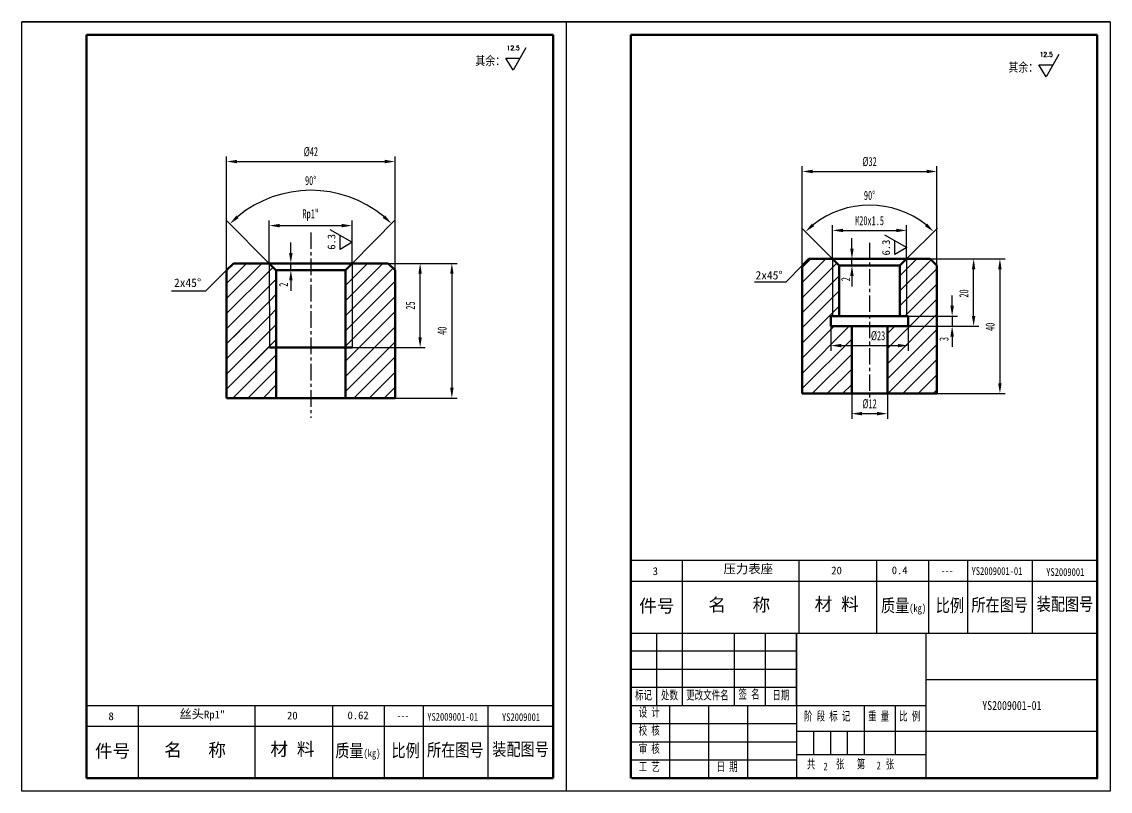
# Model space of a CAD drawing. Header units: millimetres. Extents: x -11803 to 14115, y -852 to 12275.
# Drawn here: x -6202 to -2002, y -852 to 2118 of the extents above; entities that cross this region are included whole.
import ezdxf

# ---------------------------------------------------------------- set-up
doc = ezdxf.new("R2010")
doc.units = ezdxf.units.MM
doc.linetypes.add('CENTERX2', pattern=[101.6, 63.5, -12.7, 12.7, -12.7])
doc.layers.get('Defpoints').update_dxf_attribs({"lineweight": 0})
for name, color, linetype, lineweight in [('CAXA4', 3, 'Continuous', 25), ('中心线', 1, 'CENTERX2', 25), ('粗实线', 7, 'Continuous', 50)]:
    doc.layers.add(name, color=color, linetype=linetype, lineweight=lineweight)
for name, color, linetype in [('填充', 4, 'Continuous'), ('标注', 3, 'Continuous'), ('细实线', 125, 'Continuous')]:
    doc.layers.add(name, color=color, linetype=linetype)
doc.styles.get("Standard").update_dxf_attribs({"font": 'txt', "bigfont": 'gbcbig.shx'})
doc.styles.add('标准', font='SimSun.ttf', dxfattribs={"width": 0.667})
doc.styles.add('样式 1', font='SIMFANG.TTF', dxfattribs={"width": 0.8})
doc.dimstyles.new('标准', dxfattribs={"dimscale": 10, "dimtxt": 3.5, "dimasz": 4, "dimexe": 2, "dimexo": 0, "dimgap": 2, "dimtad": 1, "dimdec": 1, "dimdsep": 46, "dimtxsty": '标准', "dimcen": 0, "dimdle": 2, "dimazin": 2, "dimtfac": 1, "dimtdec": 1, "dimtmove": 0, "dimatfit": 3, "dimfxl": 0, "dimtolj": 1, "dimtzin": 0, "dimarcsym": 0})
doc.dimstyles.new('标准$2', dxfattribs={"dimscale": 10, "dimtxt": 3.5, "dimasz": 4, "dimexe": 2, "dimexo": 0, "dimgap": 2, "dimtad": 1, "dimtih": 1, "dimtoh": 1, "dimdec": 1, "dimdsep": 46, "dimtxsty": '标准', "dimcen": 0, "dimdle": 2, "dimazin": 2, "dimtfac": 1, "dimtdec": 1, "dimtmove": 0, "dimatfit": 3, "dimfxl": 0, "dimtolj": 1, "dimtzin": 0, "dimarcsym": 0})
pattern_1 = [(45, (-10798.03, -7430.867), (-29.18583, 29.18583), [])]

# ---------------------------------------------------------------- blocks, each defined once
blk = doc.blocks.new('*D329')
at = {"layer": 'Defpoints', "color": 0, "lineweight": 25}
for p in [(-4787.1, 1185.3), (-4761.1, 665.3), (-4542, 665.3)]:
    blk.add_point(p, dxfattribs=at)
at = {"layer": '标注', "color": 0, "lineweight": -2}
for p, q in [((-4787.1, 1185.3), (-4522, 1185.3)), ((-4542, 1145.3), (-4542, 705.3)), ((-4761.1, 665.3), (-4522, 665.3))]:
    blk.add_line(p, q, dxfattribs=at)
at = {"layer": '标注', "color": 0, "lineweight": 25}
for points in [[(-4548.6, 1145.3), (-4535.3, 1145.3), (-4542, 1185.3)], [(-4548.6, 705.3), (-4535.3, 705.3), (-4542, 665.3)]]:
    blk.add_solid(points, dxfattribs=at)
at = {"layer": '标注', "color": 0, "insert": (-4579.5, 925.3), "char_height": 35, "attachment_point": 5, "rotation": 90, "style": '标准'}
blk.add_mtext('\\A1;40', dxfattribs=at)
blk = doc.blocks.new('*D330')
at = {"layer": 'Defpoints', "color": 0, "lineweight": 25}
for p in [(-4926.9, 1185.3), (-4664.4, 1185.3), (-4926.9, 860.3)]:
    blk.add_point(p, dxfattribs=at)
at = {"layer": '标注', "color": 0, "lineweight": -2}
for p, q in [((-4926.9, 1185.3), (-4644.4, 1185.3)), ((-4664.4, 900.3), (-4664.4, 1145.3)), ((-4926.9, 860.3), (-4644.4, 860.3))]:
    blk.add_line(p, q, dxfattribs=at)
at = {"layer": '标注', "color": 0, "lineweight": 25}
for points in [[(-4671.1, 1145.3), (-4657.8, 1145.3), (-4664.4, 1185.3)], [(-4671.1, 900.3), (-4657.8, 900.3), (-4664.4, 860.3)]]:
    blk.add_solid(points, dxfattribs=at)
at = {"layer": '标注', "color": 0, "insert": (-4701.9, 1022.8), "char_height": 35, "attachment_point": 5, "rotation": 90, "style": '标准'}
blk.add_mtext('\\A1;25', dxfattribs=at)
blk = doc.blocks.new('*D331')
at = {"layer": 'Defpoints', "color": 0, "lineweight": 25}
for p in [(-5163.2, 1185.3), (-5157.1, 1185.3), (-5157.1, 1159.3)]:
    blk.add_point(p, dxfattribs=at)
at = {"layer": '标注', "color": 0, "lineweight": -2}
for p, q in [((-5163.2, 1225.3), (-5163.2, 1265.3)), ((-5157.1, 1185.3), (-5183.2, 1185.3)), ((-5163.2, 1159.3), (-5163.2, 1185.3)), ((-5157.1, 1159.3), (-5183.2, 1159.3)), ((-5163.2, 1119.3), (-5163.2, 1079.3))]:
    blk.add_line(p, q, dxfattribs=at)
at = {"layer": '标注', "color": 0, "lineweight": 25}
for points in [[(-5169.9, 1225.3), (-5156.6, 1225.3), (-5163.2, 1185.3)], [(-5169.9, 1119.3), (-5156.6, 1119.3), (-5163.2, 1159.3)]]:
    blk.add_solid(points, dxfattribs=at)
at = {"layer": '标注', "color": 0, "insert": (-5191.3, 1102.9), "char_height": 35, "attachment_point": 5, "rotation": 90, "style": '标准'}
blk.add_mtext('\\A1;2', dxfattribs=at)
blk = doc.blocks.new('*D332')
at = {"layer": 'Defpoints', "color": 0, "lineweight": 25}
for p in [(-4972.6, 1452.4), (-5246.3, 1185.3), (-4926.9, 1185.3), (-5086.1, 1025)]:
    blk.add_point(p, dxfattribs=at)
at = {"layer": '标注', "color": 0, "lineweight": -2}
for p, q in [((-5246.3, 1185.3), (-5412.8, 1351.9)), ((-4926.9, 1185.3), (-4760.4, 1352.9))]:
    blk.add_line(p, q, dxfattribs=at)
blk.add_arc((-5086.1, 1025), 442.2, 50.3675, 129.7971, dxfattribs=at)
at = {"layer": '标注', "color": 0, "lineweight": 25}
for points in [[(-5364.7, 1359.8), (-5373.7, 1369.7), (-5398.7, 1337.8)], [(-4799.6, 1370.5), (-4808.6, 1360.6), (-4774.5, 1338.7)]]:
    blk.add_solid(points, dxfattribs=at)
at = {"layer": '标注', "color": 0, "insert": (-5086.8, 1504.8), "char_height": 35, "attachment_point": 5, "style": '标准'}
blk.add_mtext('\\A1;90%%d', dxfattribs=at)
blk = doc.blocks.new('*D333')
at = {"layer": 'Defpoints', "color": 0, "lineweight": 25}
for p in [(-4761.1, 1578.3), (-5411.1, 1159.3), (-4761.1, 1159.3)]:
    blk.add_point(p, dxfattribs=at)
at = {"layer": '标注', "color": 0, "lineweight": -2}
for p, q in [((-5411.1, 1159.3), (-5411.1, 1598.3)), ((-4761.1, 1159.3), (-4761.1, 1598.3)), ((-5371.1, 1578.3), (-4801.1, 1578.3))]:
    blk.add_line(p, q, dxfattribs=at)
at = {"layer": '标注', "color": 0, "lineweight": 25}
for points in [[(-5371.1, 1585), (-5371.1, 1571.6), (-5411.1, 1578.3)], [(-4801.1, 1585), (-4801.1, 1571.6), (-4761.1, 1578.3)]]:
    blk.add_solid(points, dxfattribs=at)
at = {"layer": '标注', "color": 0, "insert": (-5086.1, 1615.8), "char_height": 35, "attachment_point": 5, "style": '标准'}
blk.add_mtext('\\A1;%%c42', dxfattribs=at)
blk = doc.blocks.new('*D334')
at = {"layer": 'Defpoints', "color": 0, "lineweight": 25}
for p in [(-2998.2, 1202.5), (-2998.2, 1202.5), (-2998.2, 1176.5)]:
    blk.add_point(p, dxfattribs=at)
at = {"layer": '标注', "color": 0, "lineweight": -2}
for p, q in [((-2998.2, 1242.5), (-2998.2, 1282.5)), ((-2998.2, 1202.5), (-3018.2, 1202.5)), ((-2998.2, 1176.5), (-3018.2, 1176.5)), ((-2998.2, 1176.5), (-2998.2, 1202.5)), ((-2998.2, 1136.5), (-2998.2, 1096.5))]:
    blk.add_line(p, q, dxfattribs=at)
at = {"layer": '标注', "color": 0, "lineweight": 25}
for points in [[(-3004.9, 1242.5), (-2991.5, 1242.5), (-2998.2, 1202.5)], [(-3004.9, 1136.5), (-2991.5, 1136.5), (-2998.2, 1176.5)]]:
    blk.add_solid(points, dxfattribs=at)
at = {"layer": '标注', "color": 0, "insert": (-3022.6, 1124.3), "char_height": 35, "attachment_point": 5, "rotation": 90, "style": '标准'}
blk.add_mtext('\\A1;2', dxfattribs=at)
blk = doc.blocks.new('*D335')
at = {"layer": 'Defpoints', "color": 0, "lineweight": 25}
for p in [(-3079.7, 942.5), (-2780.7, 942.5), (-2780.7, 867.9)]:
    blk.add_point(p, dxfattribs=at)
at = {"layer": '标注', "color": 0, "lineweight": -2}
for p, q in [((-3079.7, 942.5), (-3079.7, 847.9)), ((-2780.7, 942.5), (-2780.7, 847.9)), ((-3039.7, 867.9), (-2820.7, 867.9))]:
    blk.add_line(p, q, dxfattribs=at)
at = {"layer": '标注', "color": 0, "lineweight": 25}
for points in [[(-3039.7, 874.6), (-3039.7, 861.3), (-3079.7, 867.9)], [(-2820.7, 874.6), (-2820.7, 861.3), (-2780.7, 867.9)]]:
    blk.add_solid(points, dxfattribs=at)
at = {"layer": '标注', "color": 0, "insert": (-2897.3, 905.4), "char_height": 35, "attachment_point": 5, "style": '标准'}
blk.add_mtext('\\A1;%%c23', dxfattribs=at)
blk = doc.blocks.new('*D336')
at = {"layer": 'Defpoints', "color": 0, "lineweight": 25}
for p in [(-2780.7, 981.5), (-2780.7, 942.5), (-2611.5, 942.5)]:
    blk.add_point(p, dxfattribs=at)
at = {"layer": '标注', "color": 0, "lineweight": -2}
for p, q in [((-2611.5, 1021.5), (-2611.5, 1061.5)), ((-2780.7, 981.5), (-2591.5, 981.5)), ((-2611.5, 981.5), (-2611.5, 942.5)), ((-2780.7, 942.5), (-2591.5, 942.5)), ((-2611.5, 902.5), (-2611.5, 862.5))]:
    blk.add_line(p, q, dxfattribs=at)
at = {"layer": '标注', "color": 0, "lineweight": 25}
for points in [[(-2618.2, 1021.5), (-2604.8, 1021.5), (-2611.5, 981.5)], [(-2618.2, 902.5), (-2604.8, 902.5), (-2611.5, 942.5)]]:
    blk.add_solid(points, dxfattribs=at)
at = {"layer": '标注', "color": 0, "insert": (-2642.8, 893.2), "char_height": 35, "attachment_point": 5, "rotation": 90, "style": '标准'}
blk.add_mtext('\\A1;3', dxfattribs=at)
blk = doc.blocks.new('*D327')
at = {"layer": 'Defpoints', "color": 0, "lineweight": 25}
for p in [(-2787.2, 1202.5), (-2718.6, 682.5), (-2427.2, 682.5)]:
    blk.add_point(p, dxfattribs=at)
at = {"layer": '标注', "color": 0, "lineweight": -2}
for p, q in [((-2787.2, 1202.5), (-2407.2, 1202.5)), ((-2427.2, 1162.5), (-2427.2, 722.5)), ((-2718.6, 682.5), (-2407.2, 682.5))]:
    blk.add_line(p, q, dxfattribs=at)
at = {"layer": '标注', "color": 0, "lineweight": 25}
for points in [[(-2433.9, 1162.5), (-2420.6, 1162.5), (-2427.2, 1202.5)], [(-2433.9, 722.5), (-2420.6, 722.5), (-2427.2, 682.5)]]:
    blk.add_solid(points, dxfattribs=at)
at = {"layer": '标注', "color": 0, "insert": (-2464.7, 940.6), "char_height": 35, "attachment_point": 5, "rotation": 90, "style": '标准'}
blk.add_mtext('\\A1;40', dxfattribs=at)
blk = doc.blocks.new('*D337')
at = {"layer": 'Defpoints', "color": 0, "lineweight": 25}
for p in [(-2780.7, 1202.5), (-2528.6, 1202.5), (-2780.7, 942.5)]:
    blk.add_point(p, dxfattribs=at)
at = {"layer": '标注', "color": 0, "lineweight": -2}
for p, q in [((-2780.7, 1202.5), (-2508.6, 1202.5)), ((-2528.6, 982.5), (-2528.6, 1162.5)), ((-2780.7, 942.5), (-2508.6, 942.5))]:
    blk.add_line(p, q, dxfattribs=at)
at = {"layer": '标注', "color": 0, "lineweight": 25}
for points in [[(-2535.3, 1162.5), (-2522, 1162.5), (-2528.6, 1202.5)], [(-2535.3, 982.5), (-2522, 982.5), (-2528.6, 942.5)]]:
    blk.add_solid(points, dxfattribs=at)
at = {"layer": '标注', "color": 0, "insert": (-2566.1, 1069.1), "char_height": 35, "attachment_point": 5, "rotation": 90, "style": '标准'}
blk.add_mtext('\\A1;20', dxfattribs=at)
blk = doc.blocks.new('*D328')
at = {"layer": 'Defpoints', "color": 0, "lineweight": 25}
for p in [(-2787.2, 1312.4), (-3073.2, 1202.5), (-2787.2, 1202.5)]:
    blk.add_point(p, dxfattribs=at)
at = {"layer": '标注', "color": 0, "lineweight": -2}
for p, q in [((-3073.2, 1202.5), (-3073.2, 1332.4)), ((-3033.2, 1312.4), (-2827.2, 1312.4)), ((-2787.2, 1202.5), (-2787.2, 1332.4))]:
    blk.add_line(p, q, dxfattribs=at)
at = {"layer": '标注', "color": 0, "lineweight": 25}
for points in [[(-3033.2, 1319), (-3033.2, 1305.7), (-3073.2, 1312.4)], [(-2827.2, 1319), (-2827.2, 1305.7), (-2787.2, 1312.4)]]:
    blk.add_solid(points, dxfattribs=at)
at = {"layer": '标注', "color": 0, "insert": (-2930.2, 1349.9), "char_height": 35, "attachment_point": 5, "style": '标准'}
blk.add_mtext('\\A1;M20x1.5', dxfattribs=at)
blk = doc.blocks.new('*D338')
at = {"layer": 'Defpoints', "color": 0, "lineweight": 25}
for p in [(-2839.5, 1397.9), (-3073.2, 1202.5), (-2787.2, 1202.5), (-2930.2, 1059.5)]:
    blk.add_point(p, dxfattribs=at)
at = {"layer": '标注', "color": 0, "lineweight": -2}
for p, q in [((-3073.2, 1202.5), (-3192.1, 1321.4)), ((-2787.2, 1202.5), (-2668.2, 1321.4))]:
    blk.add_line(p, q, dxfattribs=at)
blk.add_arc((-2930.2, 1059.5), 350.4, 51.5443, 128.4557, dxfattribs=at)
at = {"layer": '标注', "color": 0, "lineweight": 25}
for points in [[(-3143.6, 1328.9), (-3152.5, 1338.9), (-3177.9, 1307.3)], [(-2707.8, 1338.9), (-2716.7, 1328.9), (-2682.4, 1307.3)]]:
    blk.add_solid(points, dxfattribs=at)
at = {"layer": '标注', "color": 0, "insert": (-2930.2, 1447.4), "char_height": 35, "attachment_point": 5, "style": '标准'}
blk.add_mtext('\\A1;90°', dxfattribs=at)
blk = doc.blocks.new('*D339')
at = {"layer": 'Defpoints', "color": 0, "lineweight": 25}
for p in [(-2670.2, 1540), (-3190.2, 1176.5), (-2670.2, 1176.5)]:
    blk.add_point(p, dxfattribs=at)
at = {"layer": '标注', "color": 0, "lineweight": -2}
for p, q in [((-3190.2, 1176.5), (-3190.2, 1560)), ((-2670.2, 1176.5), (-2670.2, 1560)), ((-3150.2, 1540), (-2710.2, 1540))]:
    blk.add_line(p, q, dxfattribs=at)
at = {"layer": '标注', "color": 0, "lineweight": 25}
for points in [[(-3150.2, 1546.7), (-3150.2, 1533.3), (-3190.2, 1540)], [(-2710.2, 1546.7), (-2710.2, 1533.3), (-2670.2, 1540)]]:
    blk.add_solid(points, dxfattribs=at)
at = {"layer": '标注', "color": 0, "insert": (-2930.2, 1577.5), "char_height": 35, "attachment_point": 5, "style": '标准'}
blk.add_mtext('\\A1;%%c32', dxfattribs=at)
blk = doc.blocks.new('*D340')
at = {"layer": 'Defpoints', "color": 0, "lineweight": 25}
for p in [(-4926.9, 1331), (-5246.3, 1185.3), (-4926.9, 1183.7)]:
    blk.add_point(p, dxfattribs=at)
at = {"layer": '标注', "color": 0, "lineweight": -2}
for p, q in [((-5246.3, 1185.3), (-5246.3, 1351)), ((-4926.9, 1183.7), (-4926.9, 1351)), ((-5206.3, 1331), (-4966.9, 1331))]:
    blk.add_line(p, q, dxfattribs=at)
at = {"layer": '标注', "color": 0, "lineweight": 25}
for points in [[(-5206.3, 1337.7), (-5206.3, 1324.4), (-5246.3, 1331)], [(-4966.9, 1337.7), (-4966.9, 1324.4), (-4926.9, 1331)]]:
    blk.add_solid(points, dxfattribs=at)
at = {"layer": '标注', "color": 0, "insert": (-5086.6, 1371.7), "char_height": 35, "attachment_point": 5, "style": '标准'}
blk.add_mtext('\\A1;Rp1"', dxfattribs=at)
blk = doc.blocks.new('*D341')
at = {"layer": 'Defpoints', "color": 0, "lineweight": 25}
for p in [(-2999.2, 682.5), (-2861.2, 682.5), (-2861.2, 605.2)]:
    blk.add_point(p, dxfattribs=at)
at = {"layer": '标注', "color": 0, "lineweight": -2}
for p, q in [((-2999.2, 682.5), (-2999.2, 585.2)), ((-2861.2, 682.5), (-2861.2, 585.2)), ((-2959.2, 605.2), (-2901.2, 605.2))]:
    blk.add_line(p, q, dxfattribs=at)
at = {"layer": '标注', "color": 0, "lineweight": 25}
for points in [[(-2959.2, 611.9), (-2959.2, 598.6), (-2999.2, 605.2)], [(-2901.2, 611.9), (-2901.2, 598.6), (-2861.2, 605.2)]]:
    blk.add_solid(points, dxfattribs=at)
at = {"layer": '标注', "color": 0, "lineweight": 25, "insert": (-2930.2, 642.7), "char_height": 35, "attachment_point": 5, "style": '标准'}
blk.add_mtext('\\A1;%%c12', dxfattribs=at)

msp = doc.modelspace()

# ---------------------------------------------------------------- hatches: boundary and pattern name
at = {"layer": '填充'}
h = msp.add_hatch(dxfattribs=at)
h.set_pattern_fill('ANSI31', color=256, scale=13, style=0)
h.set_pattern_definition(pattern_1)
h.paths.add_polyline_path([(-5219.389, 860.291), (-5245.733, 860.291), (-5245.848, 925.291), (-5411.139, 925.291), (-5411.139, 665.291), (-5219.389, 665.291)])
h.paths.add_polyline_path([(-5245.848, 925.291), (-5219.389, 925.291), (-5219.389, 1158.357), (-5246.307, 1185.291)])
h.paths.add_polyline_path([(-5245.733, 860.291), (-5219.389, 860.291), (-5219.389, 925.291), (-5245.848, 925.291)], flags=16)
h.paths.add_polyline_path([(-4952.889, 665.291), (-4761.139, 665.291), (-4761.139, 925.291), (-4926.889, 925.291), (-4926.889, 860.291), (-4952.889, 860.291)])
h.paths.add_polyline_path([(-4926.889, 925.291), (-4952.889, 925.291), (-4952.889, 860.291), (-4926.889, 860.291)])
h.paths.add_polyline_path([(-4926.889, 925.291), (-4761.139, 925.291), (-4761.139, 1159.291), (-4787.139, 1185.291), (-4900.889, 1185.291), (-4926.889, 1185.291)])
h.paths.add_polyline_path([(-4926.889, 1185.291), (-4952.889, 1159.125), (-4952.889, 1027.491), (-4951.923, 1026.944), (-4952.889, 1026.366), (-4952.889, 925.291), (-4926.889, 925.291)])
h = msp.add_hatch(dxfattribs=at)
h.set_pattern_fill('ANSI31', color=256, scale=13, style=0)
h.set_pattern_definition(pattern_1)
h.paths.add_polyline_path([(-5411.139, 665.291), (-5219.389, 665.291), (-5219.389, 860.291), (-5245.733, 860.291), (-5246.307, 1185.291), (-5385.139, 1185.291), (-5411.139, 1159.291)])
h = msp.add_hatch(dxfattribs=at)
h.set_pattern_fill('ANSI31', color=256, scale=13, style=0)
h.set_pattern_definition(pattern_1)
h.paths.add_polyline_path([(-3190.154, 682.491), (-2999.154, 682.491), (-2999.154, 942.491), (-3079.654, 942.491), (-3079.654, 981.491), (-3073.154, 981.491), (-3073.154, 1202.491), (-3164.154, 1202.491), (-3190.154, 1176.491)])
h.paths.add_polyline_path([(-2670.154, 1176.491), (-2696.154, 1202.491), (-2787.154, 1202.491), (-2787.154, 981.491), (-2780.654, 981.491), (-2780.654, 942.491), (-2861.154, 942.491), (-2861.154, 682.491), (-2670.154, 682.491)])
h.paths.add_polyline_path([(-2813.154, 981.491), (-2787.154, 981.491), (-2787.154, 1202.491), (-2813.154, 1176.491)])
h.paths.add_polyline_path([(-3047.154, 1176.491), (-3073.154, 1202.491), (-3073.154, 981.491), (-3047.154, 981.491)], flags=17)
h.paths.add_polyline_path([(-2929.596, 931.689), (-2865.017, 931.689), (-2865.017, 879.189), (-2929.596, 879.189)], flags=9)

# ---------------------------------------------------------------- linework, layer by layer
at = {"layer": '中心线'}
for p, q in [((-5086.139, 1305.053), (-5086.139, 588.777)), ((-2930.154, 1264.847), (-2930.154, 656.847))]:
    msp.add_line(p, q, dxfattribs=at)
at = {"layer": '标注'}
for p, q in [((-4257.06, 2016.568), (-4305.88, 1930.407)), ((-4305.88, 1930.407), (-4333.544, 1976.717)), ((-4333.544, 1976.717), (-4281.47, 1976.717)), ((-2200.204, 1991.352), (-2249.024, 1905.191)), ((-2276.688, 1951.501), (-2224.614, 1951.501)), ((-2249.024, 1905.191), (-2276.688, 1951.501)), ((-5013.05, 1315.585), (-4926.889, 1266.765)), ((-4973.199, 1239.101), (-4973.199, 1291.175)), ((-4926.889, 1266.765), (-4973.199, 1239.101)), ((-2873.018, 1295.87), (-2786.857, 1247.05)), ((-2833.167, 1219.386), (-2833.167, 1271.46)), ((-2786.857, 1247.05), (-2833.167, 1219.386)), ((-3190.154, 1176.491), (-3253.591, 1113.055)), ((-5411.139, 1159.291), (-5492.792, 1077.638)), ((-3253.591, 1113.055), (-3373.602, 1113.055)), ((-5492.792, 1077.638), (-5623.22, 1077.638))]:
    msp.add_line(p, q, dxfattribs=at)
at = {"layer": '粗实线'}
for p, q in [((-5951.523, -802.173), (-5951.523, 2067.827)), ((-5951.523, 2067.827), (-4151.523, 2067.827)), ((-4151.523, 2067.827), (-4151.523, -802.173)), ((-3851.523, 2067.827), (-3851.523, -802.173)), ((-3851.523, 2067.827), (-2051.523, 2067.827)), ((-2051.523, 2067.827), (-2051.523, -802.173)), ((-5411.139, 1159.291), (-5385.139, 1185.291)), ((-5385.139, 1185.291), (-4900.889, 1185.291)), ((-5219.389, 1158.357), (-5246.307, 1185.291)), ((-4954.118, 1157.888), (-4926.889, 1185.291)), ((-4900.889, 1185.291), (-4787.139, 1185.291)), ((-4761.139, 1159.291), (-4787.139, 1185.291)), ((-3190.154, 1176.491), (-3164.154, 1202.491)), ((-3190.154, 1176.491), (-3190.154, 682.491)), ((-3164.154, 1202.491), (-2787.154, 1202.491)), ((-3073.154, 1202.491), (-3046.088, 1175.425)), ((-3047.154, 1176.491), (-2813.154, 1176.491)), ((-3047.154, 1176.491), (-3047.154, 981.491)), ((-2813.154, 1176.491), (-2787.154, 1202.491)), ((-2813.154, 1176.491), (-2813.154, 981.491)), ((-2787.154, 1202.491), (-2696.154, 1202.491)), ((-2696.154, 1202.491), (-2670.154, 1176.491)), ((-2670.154, 1176.491), (-2670.154, 682.491)), ((-5411.139, 1159.291), (-5411.139, 665.291)), ((-5220.307, 1159.291), (-4952.889, 1159.291)), ((-5219.389, 1159.291), (-5219.389, 665.291)), ((-4952.889, 1159.291), (-4952.889, 665.291)), ((-4761.139, 1159.291), (-4761.139, 665.291)), ((-3079.654, 981.491), (-3079.654, 942.491)), ((-3079.654, 981.491), (-2780.654, 981.491)), ((-2780.654, 981.491), (-2780.654, 942.491)), ((-3079.654, 942.491), (-2772.529, 942.491)), ((-3079.654, 942.491), (-2780.654, 942.491)), ((-2999.154, 942.491), (-2999.154, 682.491)), ((-2861.154, 942.491), (-2861.154, 682.491)), ((-5245.733, 860.291), (-4926.889, 860.291)), ((-3190.154, 682.491), (-2670.154, 682.491)), ((-5411.139, 665.291), (-4761.139, 665.291)), ((-4151.523, -802.173), (-5951.523, -802.173)), ((-2049.133, -802.173), (-3849.133, -802.173))]:
    msp.add_line(p, q, dxfattribs=at)
at = {"layer": '细实线', "lineweight": 30}
msp.add_line((-2001.523, 2117.827), (-6201.523, 2117.827), dxfattribs=at)
at = {"layer": '细实线'}
for p, q in [((-6201.523, 2117.827), (-2001.523, 2117.827)), ((-6201.523, -852.173), (-6201.523, 2117.827)), ((-4101.523, 2117.827), (-4101.523, -852.173)), ((-2001.523, 2117.827), (-2001.523, -852.173)), ((-5246.307, 1185.291), (-5245.733, 860.291)), ((-4926.889, 1185.291), (-4926.889, 860.291)), ((-3073.154, 1202.491), (-3073.154, 981.491)), ((-2787.154, 1202.491), (-2787.154, 981.491)), ((-2051.523, 37.827), (-3851.523, 37.827)), ((-3651.523, -242.173), (-3651.523, 37.827)), ((-3201.523, -242.173), (-3201.523, 37.827)), ((-2901.523, -242.173), (-2901.523, 37.827)), ((-2701.523, -242.173), (-2701.523, 37.827)), ((-2551.523, -242.173), (-2551.523, 37.827)), ((-2301.523, -242.173), (-2301.523, 37.827)), ((-2051.523, -42.173), (-3851.523, -42.173)), ((-3851.523, -242.173), (-2051.523, -242.173)), ((-3751.523, -522.173), (-3751.523, -242.173)), ((-3651.523, -522.173), (-3651.523, -242.173)), ((-3451.523, -522.173), (-3451.523, -242.173)), ((-3331.523, -522.173), (-3331.523, -242.173)), ((-3211.523, -242.173), (-3211.523, -802.173)), ((-3211.523, -522.173), (-3211.523, -242.173)), ((-2711.523, -802.173), (-2711.523, -242.173)), ((-3211.523, -312.173), (-3851.523, -312.173)), ((-3211.523, -382.173), (-3851.523, -382.173)), ((-3211.523, -452.173), (-3851.523, -452.173)), ((-2051.523, -422.173), (-2711.523, -422.173)), ((-4151.523, -522.173), (-5951.523, -522.173)), ((-5751.523, -802.173), (-5751.523, -522.173)), ((-5301.523, -802.173), (-5301.523, -522.173)), ((-5001.523, -802.173), (-5001.523, -522.173)), ((-4801.523, -802.173), (-4801.523, -522.173)), ((-4651.523, -802.173), (-4651.523, -522.173)), ((-4401.523, -802.173), (-4401.523, -522.173)), ((-2711.523, -522.173), (-3851.523, -522.173)), ((-3701.523, -522.173), (-3701.523, -802.173)), ((-3551.523, -522.173), (-3551.523, -802.173)), ((-3401.523, -522.173), (-3401.523, -802.173)), ((-2951.523, -522.173), (-2951.523, -712.173)), ((-2831.523, -522.173), (-2831.523, -712.173)), ((-4151.523, -602.173), (-5951.523, -602.173)), ((-3211.523, -592.173), (-3851.523, -592.173)), ((-2711.523, -622.173), (-3211.523, -622.173)), ((-3146.523, -622.173), (-3146.523, -712.173)), ((-3081.523, -622.173), (-3081.523, -712.173)), ((-3016.523, -622.173), (-3016.523, -712.173)), ((-2051.523, -622.173), (-2711.523, -622.173)), ((-3211.523, -662.173), (-3851.523, -662.173)), ((-2711.523, -712.173), (-3211.523, -712.173)), ((-3211.523, -732.173), (-3851.523, -732.173)), ((-2001.523, -852.173), (-6201.523, -852.173))]:
    msp.add_line(p, q, dxfattribs=at)

# ---------------------------------------------------------------- texts
at = {"layer": 'CAXA4', "linetype": 'Continuous', "lineweight": 25, "attachment_point": 1, "style": '标准'}
for s, insert, char_height in [('\\fSimSun|b0|i0|p34;标记', (-3834.92, -463.198), 35), ('\\fSimSun|b0|i0|p34;更改文件名', (-3637.641, -463.198), 35), ('\\fSimSun|b0|i0|p34;日期', (-3304.92, -463.198), 35), ('\\fSimSun|b0|i0|p34;设 计', (-3820.848, -529.376), 35), ('{\\fSimSun|b0|i0|c134|p34;校 核}', (-3820.848, -599.376), 35), ('\\fSimSun|b0|i0|p34;审 核', (-3820.848, -669.376), 35), ('\\fSimSun|b0|i0|p34;工 艺', (-3820.848, -739.376), 35), ('\\fSimSun|b0|i0|p34;日 期', (-3520.848, -739.376), 35), ('\\fSimSun|b0|i0|p34;共     张   第     张', (-3172.131, -729.376), 35), ('{\\fSimSun|b0|i0|c134|p34;2}', (-3107.834, -741.904), 30), ('{\\fSimSun|b0|i0|c134|p34;2}', (-2902.319, -737.698), 30)]:
    msp.add_mtext(s, dxfattribs=dict(at, insert=insert, char_height=char_height))
at = {"layer": 'CAXA4', "char_height": 35, "attachment_point": 1, "style": '标准'}
for s, insert in [('\\fSimSun|b0|i0|p34;处数', (-3734.92, -463.198)), ('\\fSimSun|b0|i0|p34;签 名', (-3435.848, -459.376)), ('\\fSimSun|b0|i0|p34;阶 段 标 记', (-3182.851, -544.376)), ('\\fSimSun|b0|i0|p34;重 量', (-2935.848, -544.376)), ('\\fSimSun|b0|i0|p34;比 例', (-2815.848, -544.376))]:
    msp.add_mtext(s, dxfattribs=dict(at, insert=insert))
at = {"layer": '标注'}
for s, insert, char_height, width, attachment_point in [('{\\H0.4x;12.5}', (-4330.806, 2025.146), 42.25, 60.40352, 1), ('{\\H0.4x;12.5}', (-2273.95, 1999.93), 42.25, 60.40352, 1), ('{\\fSimSun|b0|i0|c134|p2;2x45%%D}', (-3370.226, 1155.723), 32.5, 170.66102, 1), ('{\\fSimSun|b0|i0|c134|p2;2x45%%D}', (-5614.083, 1126.714), 32.5, 166.25256, 1), ('{\\fFangSong_GB2312|b0|i0|c134|p49;3}', (-3766.904, 12.239), 30, 200, 1), ('{\\fFangSong_GB2312|b0|i0|c134|p49;压力表座}', (-3493.523, 23.817), 35, 450, 1), ('{\\fFangSong_GB2312|b0|i0|c134|p49;20}', (-3077.926, 14.902), 30, 300, 1), ('{\\fFangSong_GB2312|b0|i0|c134|p49;0.4}', (-2844.552, 15.848), 30, 200, 1), ('{\\fSimSun|b0|i0|c134|p54;件号}', (-3750.815, -139.398), 50, 200, 5), ('{\\fSimSun|b0|i0|c134|p54;\\H2x;名   称}', (-3432.779, -135.502), 25, 450, 5), ('{\\fSimSun|b0|i0|c134|p54;材 料}', (-3142.169, -104.797), 50, 300, 1), ('{\\fFangSong_GB2312|b0|i0|c134|p49;丝头\\H0.8572x;Rp1"}', (-5593.523, -536.183), 35, 450, 1), ('{\\fFangSong_GB2312|b0|i0|c134|p49;20}', (-5177.926, -545.098), 30, 300, 1), ('{\\fFangSong_GB2312|b0|i0|c134|p49;0.62}', (-4944.552, -544.152), 30, 200, 1), ('{\\fFangSong_GB2312|b0|i0|c134|p49;8}', (-5866.904, -547.761), 30, 200, 1), ('{\\fSimSun|b0|i0|c134|p54;件号}', (-5850.815, -699.398), 50, 200, 5), ('{\\fSimSun|b0|i0|c134|p54;\\H2x;名   称}', (-5532.779, -695.502), 25, 450, 5), ('{\\fSimSun|b0|i0|c134|p54;材 料}', (-5242.169, -664.797), 50, 300, 1)]:
    msp.add_mtext(s, dxfattribs=dict(at, insert=insert, char_height=char_height, width=width, attachment_point=attachment_point))
at = {"layer": '标注', "attachment_point": 1, "style": '样式 1'}
for s, insert, char_height, width in [('{\\fSimSun|b0|i0|c134|p54;其余：}', (-4451.311, 1985.111), 35, 247.90586), ('{\\fSimSun|b0|i0|c134|p54;其余：}', (-2394.456, 1959.895), 35, 247.90586), ('YS2009001-01', (-2536.52, 12.719), 30, 250), ('YS2009001', (-2248.471, 8.93), 30, 250), ('---', (-2654.547, 11.852), 25, 150), ('{\\fSimSun|b0|i0|c134|p54;质量\\H0.6x;(\\fFangSong_GB2312|b0|i0|c134|p49;kg)}', (-2886.148, -110.493), 50, 200), ('{\\fSimSun|b0|i0|c134|p54;\\H2x;比例}', (-2674.945, -109.958), 25, 150), ('{\\fSimSun|b0|i0|c134|p54;\\H2x;所在图号}', (-2537.218, -107.819), 25, 250), ('{\\fSimSun|b0|i0|c134|p54;装配图号}', (-2285.479, -104.923), 50, 250), ('{\\fFangSong_GB2312|b0|i0|c134|p49;YS2009001-01}', (-2495.346, -503.647), 35, 660), ('---', (-4754.547, -548.148), 25, 150), ('YS2009001-01', (-4636.812, -549.932), 30, 250), ('YS2009001', (-4348.471, -551.07), 30, 250), ('{\\fSimSun|b0|i0|c134|p54;质量\\H0.6x;(\\fFangSong_GB2312|b0|i0|c134|p49;kg)}', (-4991.956, -670.493), 50, 200), ('{\\fSimSun|b0|i0|c134|p54;\\H2x;比例}', (-4774.945, -669.958), 25, 150), ('{\\fSimSun|b0|i0|c134|p54;\\H2x;所在图号}', (-4637.937, -667.819), 25, 250), ('{\\fSimSun|b0|i0|c134|p54;装配图号}', (-4386.197, -664.923), 50, 250)]:
    msp.add_mtext(s, dxfattribs=dict(at, insert=insert, char_height=char_height, width=width))
at = {"layer": '标注', "char_height": 30, "attachment_point": 1, "rotation": 90}
for insert, width in [((-5021.629, 1237.728), 37.60549), ((-2881.596, 1215.733), 60.40352)]:
    msp.add_mtext('{\\fSimSun|b0|i0|c134|p2;6.3}', dxfattribs=dict(at, insert=insert, width=width))

# ---------------------------------------------------------------- dimensions: what is measured, and where the dimension line sits
at = {"layer": '标注'}
for base, p1, p2, text, picture, middle in [((-4761.139, 1578.304), (-5411.139, 1159.291), (-4761.139, 1159.291), '%%c42', '*D333', (-5086.139, 1615.804)), ((-2670.154, 1540.011), (-3190.154, 1176.491), (-2670.154, 1176.491), '%%c32', '*D339', (-2930.154, 1577.511)), ((-4926.889, 1331.039), (-5246.307, 1185.291), (-4926.889, 1183.741), 'Rp1"', '*D340', (-5086.598, 1371.747)), ((-2787.154, 1312.366), (-3073.154, 1202.491), (-2787.154, 1202.491), 'M20x1.5', '*D328', (-2930.154, 1349.866))]:
    dim = msp.add_linear_dim(base=base, p1=p1, p2=p2, text=text, dimstyle='标准', dxfattribs=at)
    dim.commit()
    dim.dimension.update_dxf_attribs({"geometry": picture, "text_midpoint": middle})
dim = msp.add_angular_dim_3p(base=(-4972.56, 1452.357), center=(-5086.139, 1025.023), p1=(-4926.889, 1185.291), p2=(-5246.307, 1185.291), text='90%%d', dimstyle='标准$2', override={"dimtad": 3}, dxfattribs=at)
dim.commit()
dim.dimension.update_dxf_attribs({"geometry": '*D332', "text_midpoint": (-5086.828, 1504.767)})
dim = msp.add_angular_dim_3p(base=(-2839.466, 1397.945), center=(-2930.154, 1059.491), p1=(-2787.154, 1202.491), p2=(-3073.154, 1202.491), dimstyle='标准$2', dxfattribs=at)
dim.commit()
dim.dimension.update_dxf_attribs({"geometry": '*D338', "text_midpoint": (-2930.154, 1447.384)})
for base, p1, p2, text, picture, middle in [((-5163.227, 1185.291), (-5157.099, 1159.291), (-5157.099, 1185.291), '2', '*D331', (-5191.278, 1102.935)), ((-2998.2, 1202.491), (-2998.2, 1176.491), (-2998.2, 1202.491), '2', '*D334', (-3022.604, 1124.325)), ((-2611.501, 942.491), (-2780.654, 981.491), (-2780.654, 942.491), '3', '*D336', (-2642.837, 893.228))]:
    dim = msp.add_linear_dim(base=base, p1=p1, p2=p2, angle=90, text=text, dimstyle='标准', override={"dimtmove": 2}, dxfattribs=at)
    dim.commit()
    dim.dimension.update_dxf_attribs({"geometry": picture, "text_midpoint": middle, "dimtype": 160})
for base, p1, p2, text, picture, middle in [((-4664.419, 1185.291), (-4926.889, 860.291), (-4926.889, 1185.291), '25', '*D330', (-4701.919, 1022.791)), ((-4541.959, 665.291), (-4787.139, 1185.291), (-4761.139, 665.291), '40', '*D329', (-4579.459, 925.291))]:
    dim = msp.add_linear_dim(base=base, p1=p1, p2=p2, angle=90, text=text, dimstyle='标准', dxfattribs=at)
    dim.commit()
    dim.dimension.update_dxf_attribs({"geometry": picture, "text_midpoint": middle})
for base, p1, p2, text, picture, middle in [((-2427.221, 682.491), (-2787.154, 1202.491), (-2718.572, 682.491), '40', '*D327', (-2427.221, 940.566)), ((-2528.646, 1202.491), (-2780.654, 942.491), (-2780.654, 1202.491), '20', '*D337', (-2528.646, 1069.129))]:
    dim = msp.add_linear_dim(base=base, p1=p1, p2=p2, angle=90, text=text, dimstyle='标准', dxfattribs=at)
    dim.commit()
    dim.dimension.update_dxf_attribs({"geometry": picture, "text_midpoint": middle, "dimtype": 160})
dim = msp.add_linear_dim(base=(-2780.654, 867.939), p1=(-3079.654, 942.491), p2=(-2780.654, 942.491), text='%%c23', dimstyle='标准', dxfattribs=at)
dim.commit()
dim.dimension.update_dxf_attribs({"geometry": '*D335', "text_midpoint": (-2897.307, 867.939), "dimtype": 160})
at = {"layer": '标注', "lineweight": 25}
dim = msp.add_linear_dim(base=(-2861.154, 605.217), p1=(-2999.154, 682.491), p2=(-2861.154, 682.491), text='%%c12', dimstyle='标准', dxfattribs=at)
dim.commit()
dim.dimension.update_dxf_attribs({"geometry": '*D341', "text_midpoint": (-2930.154, 605.217), "dimtype": 160})

doc.saveas('drawing.dxf')
